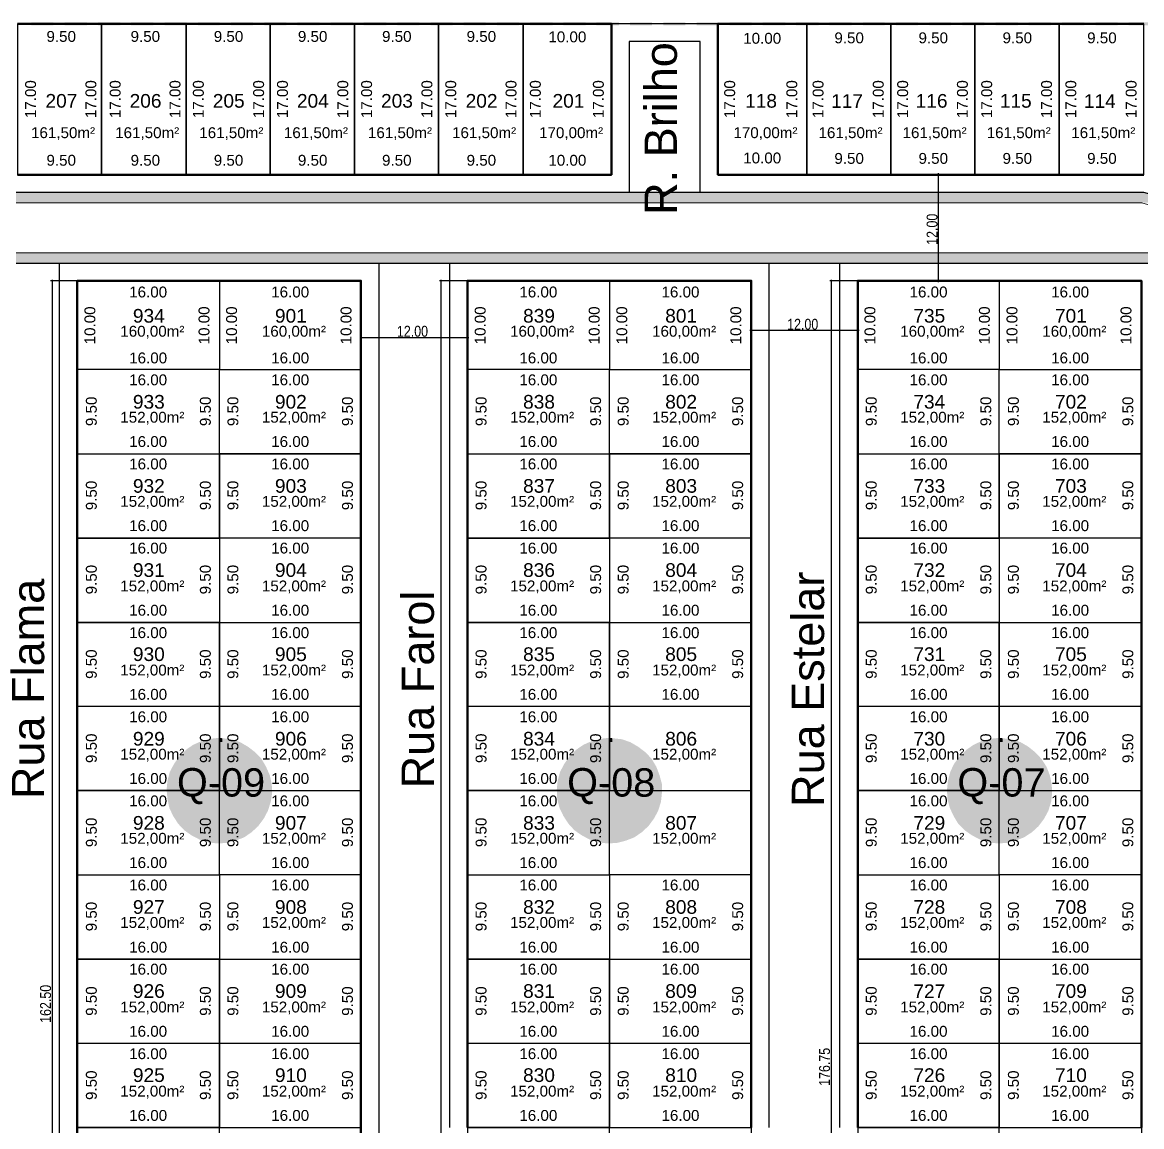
# Model space of a CAD drawing. Extents: x 246293 to 246943, y 9361385 to 9361710.
# Drawn here: x 246656.8 to 246783, y 9361565.4 to 9361690 of the extents above; entities that cross this region are included whole.
import ezdxf
from ezdxf.xclip import XClip

# ---------------------------------------------------------------- set-up
doc = ezdxf.new("R2010")
doc.units = 0
doc.header["$XCLIPFRAME"] = 0
doc.styles.add('style0', font='', dxfattribs={"height": 4.19039})
doc.styles.add('style1', font='', dxfattribs={"height": 39.531983})
doc.styles.add('style2', font='', dxfattribs={"height": 39.531983})
doc.styles.get('style0').set_extended_font_data('Arial')
doc.styles.get('style1').set_extended_font_data('Arial')
doc.styles.get('style2').set_extended_font_data('TechnicLite0000')

# ---------------------------------------------------------------- blocks, each defined once
blk = doc.blocks.new('Viewport1')
at = {"linetype": 'Continuous', "lineweight": 0, "true_color": 0x93278f}
for points in [[(246657.81, 9361689.96), (246660.29, 9361689.96), (246660.29, 9361689.65), (246657.81, 9361689.65)], [(246661.56, 9361689.96), (246664.09, 9361689.96), (246664.09, 9361689.65), (246661.56, 9361689.65)], [(246665.3, 9361689.96), (246667.83, 9361689.96), (246667.83, 9361689.65), (246665.3, 9361689.65)], [(246669.04, 9361689.96), (246671.57, 9361689.96), (246671.57, 9361689.65), (246669.04, 9361689.65)], [(246672.84, 9361689.96), (246675.31, 9361689.96), (246675.31, 9361689.65), (246672.84, 9361689.65)], [(246676.58, 9361689.96), (246679.05, 9361689.96), (246679.05, 9361689.65), (246676.58, 9361689.65)], [(246680.32, 9361689.96), (246682.8, 9361689.96), (246682.8, 9361689.65), (246680.32, 9361689.65)], [(246684.06, 9361689.96), (246686.54, 9361689.96), (246686.54, 9361689.65), (246684.06, 9361689.65)], [(246687.8, 9361689.96), (246690.33, 9361689.96), (246690.33, 9361689.65), (246687.8, 9361689.65)], [(246691.55, 9361689.96), (246694.08, 9361689.96), (246694.08, 9361689.65), (246691.55, 9361689.65)], [(246695.29, 9361689.96), (246697.82, 9361689.96), (246697.82, 9361689.65), (246695.29, 9361689.65)], [(246699.08, 9361689.96), (246701.56, 9361689.96), (246701.56, 9361689.65), (246699.08, 9361689.65)], [(246702.83, 9361689.96), (246705.3, 9361689.96), (246705.3, 9361689.65), (246702.83, 9361689.65)], [(246706.57, 9361689.96), (246709.05, 9361689.96), (246709.05, 9361689.65), (246706.57, 9361689.65)], [(246710.31, 9361689.96), (246712.79, 9361689.96), (246712.79, 9361689.65), (246710.31, 9361689.65)], [(246714.05, 9361689.96), (246716.58, 9361689.96), (246716.58, 9361689.65), (246714.05, 9361689.65)], [(246717.8, 9361689.96), (246720.33, 9361689.96), (246720.33, 9361689.65), (246717.8, 9361689.65)], [(246721.54, 9361689.96), (246724.07, 9361689.96), (246724.07, 9361689.65), (246721.54, 9361689.65)], [(246725.33, 9361689.96), (246727.81, 9361689.96), (246727.81, 9361689.65), (246725.33, 9361689.65)], [(246729.08, 9361689.96), (246731.55, 9361689.96), (246731.55, 9361689.65), (246729.08, 9361689.65)], [(246732.82, 9361689.96), (246735.3, 9361689.96), (246735.3, 9361689.65), (246732.82, 9361689.65)], [(246736.56, 9361689.96), (246739.04, 9361689.96), (246739.04, 9361689.65), (246736.56, 9361689.65)], [(246740.3, 9361689.96), (246742.83, 9361689.96), (246742.83, 9361689.65), (246740.3, 9361689.65)], [(246744.05, 9361689.96), (246746.58, 9361689.96), (246746.58, 9361689.65), (246744.05, 9361689.65)], [(246747.79, 9361689.96), (246750.32, 9361689.96), (246750.32, 9361689.65), (246747.79, 9361689.65)], [(246751.58, 9361689.96), (246754.06, 9361689.96), (246754.06, 9361689.65), (246751.58, 9361689.65)], [(246755.33, 9361689.96), (246757.8, 9361689.96), (246757.8, 9361689.65), (246755.33, 9361689.65)], [(246759.07, 9361689.96), (246761.54, 9361689.96), (246761.54, 9361689.65), (246759.07, 9361689.65)], [(246762.81, 9361689.96), (246765.29, 9361689.96), (246765.29, 9361689.65), (246762.81, 9361689.65)], [(246766.55, 9361689.96), (246769.08, 9361689.96), (246769.08, 9361689.65), (246766.55, 9361689.65)], [(246770.29, 9361689.96), (246772.82, 9361689.96), (246772.82, 9361689.65), (246770.29, 9361689.65)], [(246774.04, 9361689.96), (246776.57, 9361689.96), (246776.57, 9361689.65), (246774.04, 9361689.65)], [(246777.83, 9361689.96), (246780.31, 9361689.96), (246780.31, 9361689.65), (246777.83, 9361689.65)], [(246781.57, 9361689.96), (246784.05, 9361689.96), (246784.05, 9361689.65), (246781.57, 9361689.65)]]:
    blk.add_hatch(color=217, dxfattribs=at).paths.add_polyline_path(points)
at = {"linetype": 'Continuous', "lineweight": 0, "true_color": 0xed1f24}
for points in [[(246783.26, 9361670.78), (246785, 9361670.3), (246477.02, 9361670.3), (246477.02, 9361670.78)], [(246912.66, 9361670.3), (246914.09, 9361669.77), (246477.02, 9361669.77), (246477.02, 9361670.3)], [(246914.09, 9361669.77), (246914.45, 9361669.62), (246477.02, 9361669.62), (246477.02, 9361669.77)], [(246786.21, 9361663.98), (246786.21, 9361662.82), (246483.82, 9361662.82), (246483.82, 9361663.98)]]:
    blk.add_hatch(color=240, dxfattribs=at).paths.add_polyline_path(points)
at = {"linetype": 'Continuous', "lineweight": 25, "true_color": 0x0037dd}
for points in [[(246679, 9361609.26), (246678, 9361609.15), (246677, 9361608.89), (246676.05, 9361608.47), (246675.21, 9361607.89), (246674.47, 9361607.15), (246673.89, 9361606.31), (246673.41, 9361605.41), (246673.15, 9361604.41), (246673.05, 9361603.41), (246673.15, 9361602.35), (246673.36, 9361601.35), (246673.78, 9361600.45), (246674.36, 9361599.56), (246675.05, 9361598.82), (246675.89, 9361598.24), (246676.79, 9361597.77), (246677.79, 9361597.45), (246678.79, 9361597.34), (246679.85, 9361597.4), (246680.85, 9361597.66), (246681.8, 9361598.03), (246682.64, 9361598.61), (246683.38, 9361599.29), (246684.01, 9361600.14), (246684.48, 9361601.03), (246684.8, 9361602.04), (246684.96, 9361603.04), (246684.91, 9361604.04), (246684.69, 9361605.04), (246684.27, 9361605.99), (246683.75, 9361606.89), (246683.06, 9361607.62), (246682.22, 9361608.26), (246681.32, 9361608.78), (246680.37, 9361609.1), (246679.32, 9361609.21), (246679.32, 9361608.78), (246680.27, 9361608.63), (246681.16, 9361608.36), (246682.01, 9361607.89), (246682.74, 9361607.31), (246683.38, 9361606.62), (246683.9, 9361605.83), (246684.27, 9361604.94), (246684.48, 9361603.99), (246684.48, 9361603.04), (246684.38, 9361602.09), (246684.11, 9361601.19), (246683.64, 9361600.35), (246683.06, 9361599.61), (246682.38, 9361598.93), (246681.58, 9361598.45), (246680.69, 9361598.08), (246679.79, 9361597.82), (246678.84, 9361597.77), (246677.9, 9361597.92), (246677, 9361598.19), (246676.1, 9361598.61), (246675.37, 9361599.14), (246674.68, 9361599.87), (246674.15, 9361600.67), (246673.78, 9361601.51), (246673.57, 9361602.46), (246673.47, 9361603.41), (246673.57, 9361604.36), (246673.84, 9361605.25), (246674.26, 9361606.1), (246674.84, 9361606.89), (246675.47, 9361607.52), (246676.26, 9361608.1), (246677.16, 9361608.47), (246678.05, 9361608.73), (246679, 9361608.78)], [(246679.32, 9361608.78), (246679, 9361608.78), (246679, 9361609.26), (246679.32, 9361609.21)], [(246723.01, 9361609.26), (246722.01, 9361609.15), (246721.01, 9361608.89), (246720.06, 9361608.47), (246719.22, 9361607.89), (246718.48, 9361607.15), (246717.9, 9361606.31), (246717.43, 9361605.41), (246717.16, 9361604.41), (246717.06, 9361603.41), (246717.11, 9361602.35), (246717.37, 9361601.35), (246717.8, 9361600.45), (246718.38, 9361599.56), (246719.06, 9361598.82), (246719.9, 9361598.24), (246720.8, 9361597.77), (246721.8, 9361597.45), (246722.8, 9361597.34), (246723.86, 9361597.4), (246724.86, 9361597.66), (246725.81, 9361598.03), (246726.65, 9361598.61), (246727.39, 9361599.29), (246728.02, 9361600.14), (246728.5, 9361601.03), (246728.81, 9361602.04), (246728.92, 9361603.04), (246728.92, 9361604.04), (246728.65, 9361605.04), (246728.29, 9361605.99), (246727.76, 9361606.89), (246727.07, 9361607.62), (246726.23, 9361608.26), (246725.33, 9361608.78), (246724.38, 9361609.1), (246723.33, 9361609.21), (246723.33, 9361608.78), (246724.28, 9361608.63), (246725.18, 9361608.36), (246726.02, 9361607.89), (246726.76, 9361607.31), (246727.39, 9361606.62), (246727.92, 9361605.83), (246728.23, 9361604.94), (246728.44, 9361603.99), (246728.5, 9361603.04), (246728.39, 9361602.09), (246728.07, 9361601.19), (246727.65, 9361600.35), (246727.07, 9361599.61), (246726.39, 9361598.93), (246725.6, 9361598.45), (246724.7, 9361598.08), (246723.81, 9361597.82), (246722.86, 9361597.77), (246721.91, 9361597.92), (246720.96, 9361598.19), (246720.12, 9361598.61), (246719.38, 9361599.14), (246718.69, 9361599.87), (246718.17, 9361600.67), (246717.8, 9361601.51), (246717.59, 9361602.46), (246717.48, 9361603.41), (246717.59, 9361604.36), (246717.85, 9361605.25), (246718.27, 9361606.1), (246718.8, 9361606.89), (246719.48, 9361607.52), (246720.27, 9361608.1), (246721.17, 9361608.47), (246722.07, 9361608.73), (246723.01, 9361608.78)], [(246723.33, 9361608.78), (246723.01, 9361608.78), (246723.01, 9361609.26), (246723.33, 9361609.21)], [(246767.03, 9361609.26), (246765.97, 9361609.15), (246764.97, 9361608.89), (246764.08, 9361608.47), (246763.23, 9361607.89), (246762.49, 9361607.15), (246761.86, 9361606.31), (246761.44, 9361605.41), (246761.18, 9361604.41), (246761.07, 9361603.41), (246761.12, 9361602.35), (246761.39, 9361601.35), (246761.81, 9361600.45), (246762.34, 9361599.56), (246763.07, 9361598.82), (246763.92, 9361598.24), (246764.81, 9361597.77), (246765.81, 9361597.45), (246766.82, 9361597.34), (246767.82, 9361597.4), (246768.82, 9361597.66), (246769.77, 9361598.03), (246770.66, 9361598.61), (246771.4, 9361599.29), (246772.03, 9361600.14), (246772.51, 9361601.03), (246772.82, 9361602.04), (246772.93, 9361603.04), (246772.88, 9361604.04), (246772.67, 9361605.04), (246772.3, 9361605.99), (246771.72, 9361606.89), (246771.03, 9361607.62), (246770.24, 9361608.26), (246769.35, 9361608.78), (246768.34, 9361609.1), (246767.34, 9361609.21), (246767.34, 9361608.78), (246768.24, 9361608.63), (246769.19, 9361608.36), (246769.98, 9361607.89), (246770.77, 9361607.31), (246771.4, 9361606.62), (246771.88, 9361605.83), (246772.24, 9361604.94), (246772.46, 9361603.99), (246772.51, 9361603.04), (246772.35, 9361602.09), (246772.09, 9361601.19), (246771.67, 9361600.35), (246771.09, 9361599.61), (246770.4, 9361598.93), (246769.56, 9361598.45), (246768.71, 9361598.08), (246767.76, 9361597.82), (246766.82, 9361597.77), (246765.87, 9361597.92), (246764.97, 9361598.19), (246764.13, 9361598.61), (246763.34, 9361599.14), (246762.7, 9361599.87), (246762.18, 9361600.67), (246761.81, 9361601.51), (246761.54, 9361602.46), (246761.49, 9361603.41), (246761.6, 9361604.36), (246761.86, 9361605.25), (246762.28, 9361606.1), (246762.81, 9361606.89), (246763.5, 9361607.52), (246764.29, 9361608.1), (246765.13, 9361608.47), (246766.08, 9361608.73), (246767.03, 9361608.78)], [(246767.34, 9361608.78), (246767.03, 9361608.78), (246767.03, 9361609.26), (246767.34, 9361609.21)]]:
    blk.add_hatch(color=162, dxfattribs=at).paths.add_polyline_path(points)
at = {"linetype": 'Continuous', "lineweight": 25, "true_color": 0xfafafa}
for points in [[(246681.16, 9361608.63), (246682.06, 9361608.1), (246675.95, 9361608.1), (246676.84, 9361608.63)], [(246681.11, 9361608.63), (246681.16, 9361608.63), (246676.84, 9361608.63), (246676.89, 9361608.63)], [(246680.11, 9361608.89), (246681.11, 9361608.63), (246676.89, 9361608.63), (246677.9, 9361608.89)], [(246680, 9361608.94), (246680.11, 9361608.89), (246677.9, 9361608.89), (246677.95, 9361608.94)], [(246679, 9361608.99), (246677.95, 9361608.94), (246680, 9361608.94)], [(246725.12, 9361608.63), (246726.07, 9361608.1), (246719.9, 9361608.1), (246720.85, 9361608.63)], [(246725.07, 9361608.63), (246725.12, 9361608.63), (246720.85, 9361608.63), (246720.91, 9361608.63)], [(246724.12, 9361608.89), (246725.07, 9361608.63), (246720.91, 9361608.63), (246721.91, 9361608.89)], [(246723.01, 9361608.99), (246721.91, 9361608.94), (246724.02, 9361608.94)], [(246724.02, 9361608.94), (246724.12, 9361608.89), (246721.91, 9361608.89), (246721.91, 9361608.94)], [(246769.14, 9361608.63), (246770.08, 9361608.1), (246763.92, 9361608.1), (246764.87, 9361608.63)], [(246768.08, 9361608.89), (246769.08, 9361608.63), (246764.87, 9361608.63), (246765.92, 9361608.89)], [(246769.14, 9361608.63), (246764.87, 9361608.63), (246769.08, 9361608.63)], [(246767.03, 9361608.99), (246765.92, 9361608.94), (246768.03, 9361608.94)], [(246768.03, 9361608.94), (246768.08, 9361608.89), (246765.92, 9361608.89), (246765.92, 9361608.94)], [(246682.96, 9361607.41), (246683.64, 9361606.62), (246674.36, 9361606.62), (246675.05, 9361607.41)], [(246682.11, 9361608.1), (246682.9, 9361607.47), (246675.05, 9361607.47), (246675.89, 9361608.1)], [(246682.9, 9361607.47), (246682.96, 9361607.41), (246675.05, 9361607.41), (246675.05, 9361607.47)], [(246682.06, 9361608.1), (246682.11, 9361608.1), (246675.89, 9361608.1), (246675.95, 9361608.1)], [(246726.97, 9361607.41), (246727.65, 9361606.62), (246718.32, 9361606.62), (246719.06, 9361607.41)], [(246726.12, 9361608.1), (246726.91, 9361607.47), (246719.06, 9361607.47), (246719.9, 9361608.1)], [(246726.91, 9361607.47), (246726.97, 9361607.41), (246719.06, 9361607.41), (246719.06, 9361607.47)], [(246726.12, 9361608.1), (246719.9, 9361608.1), (246726.07, 9361608.1)], [(246770.98, 9361607.41), (246771.67, 9361606.62), (246762.34, 9361606.62), (246763.02, 9361607.41)], [(246770.93, 9361607.47), (246770.98, 9361607.41), (246763.02, 9361607.41), (246763.07, 9361607.47)], [(246770.08, 9361608.1), (246770.93, 9361607.47), (246763.07, 9361607.47), (246763.92, 9361608.1)], [(246683.69, 9361606.62), (246684.17, 9361605.67), (246673.78, 9361605.67), (246674.31, 9361606.62)], [(246683.64, 9361606.62), (246683.69, 9361606.62), (246674.31, 9361606.62), (246674.36, 9361606.62)], [(246727.65, 9361606.62), (246728.18, 9361605.67), (246717.8, 9361605.67), (246718.32, 9361606.62)], [(246771.67, 9361606.62), (246772.19, 9361605.67), (246761.81, 9361605.67), (246762.34, 9361606.62)], [(246684.22, 9361605.67), (246684.54, 9361604.67), (246673.41, 9361604.67), (246673.78, 9361605.67)], [(246684.22, 9361605.67), (246673.78, 9361605.67), (246684.17, 9361605.67)], [(246728.23, 9361605.67), (246728.55, 9361604.67), (246717.43, 9361604.67), (246717.8, 9361605.67)], [(246728.23, 9361605.67), (246717.8, 9361605.67), (246728.18, 9361605.67)], [(246772.19, 9361605.67), (246772.56, 9361604.67), (246761.44, 9361604.67), (246761.81, 9361605.67)], [(246684.59, 9361604.62), (246684.69, 9361603.56), (246673.26, 9361603.56), (246673.41, 9361604.62)], [(246684.69, 9361603.56), (246684.64, 9361602.51), (246673.31, 9361602.51), (246673.26, 9361603.56)], [(246684.54, 9361604.67), (246684.59, 9361604.62), (246673.41, 9361604.62), (246673.41, 9361604.67)], [(246728.55, 9361604.62), (246728.71, 9361603.56), (246717.27, 9361603.56), (246717.43, 9361604.62)], [(246728.71, 9361603.56), (246728.65, 9361602.51), (246717.32, 9361602.51), (246717.27, 9361603.56)], [(246728.55, 9361604.67), (246728.55, 9361604.62), (246717.43, 9361604.62), (246717.43, 9361604.67)], [(246772.56, 9361604.62), (246772.72, 9361603.56), (246761.28, 9361603.56), (246761.44, 9361604.62)], [(246772.72, 9361603.56), (246772.67, 9361602.51), (246761.33, 9361602.51), (246761.28, 9361603.56)], [(246772.56, 9361604.67), (246772.56, 9361604.62), (246761.44, 9361604.62), (246761.44, 9361604.67)], [(246684.64, 9361602.51), (246684.64, 9361602.46), (246673.36, 9361602.46), (246673.31, 9361602.51)], [(246684.64, 9361602.46), (246684.43, 9361601.46), (246673.57, 9361601.46), (246673.36, 9361602.46)], [(246728.65, 9361602.51), (246728.65, 9361602.46), (246717.32, 9361602.46), (246717.32, 9361602.51)], [(246728.65, 9361602.46), (246728.39, 9361601.46), (246717.59, 9361601.46), (246717.32, 9361602.46)], [(246772.67, 9361602.51), (246772.67, 9361602.46), (246761.33, 9361602.46), (246761.33, 9361602.51)], [(246772.67, 9361602.46), (246772.4, 9361601.46), (246761.6, 9361601.46), (246761.33, 9361602.46)], [(246684.43, 9361601.46), (246684.38, 9361601.4), (246673.57, 9361601.4), (246673.57, 9361601.46)], [(246684.38, 9361601.4), (246683.96, 9361600.45), (246674.05, 9361600.45), (246673.57, 9361601.4)], [(246728.39, 9361601.46), (246728.39, 9361601.4), (246717.59, 9361601.4), (246717.59, 9361601.46)], [(246728.39, 9361601.4), (246727.97, 9361600.45), (246718.01, 9361600.45), (246717.59, 9361601.4)], [(246772.4, 9361601.46), (246772.4, 9361601.4), (246761.6, 9361601.4), (246761.6, 9361601.46)], [(246772.4, 9361601.4), (246771.98, 9361600.45), (246762.02, 9361600.45), (246761.6, 9361601.4)], [(246683.96, 9361600.45), (246683.96, 9361600.4), (246674.05, 9361600.4), (246674.05, 9361600.45)], [(246683.96, 9361600.4), (246683.32, 9361599.56), (246674.68, 9361599.56), (246674.05, 9361600.4)], [(246727.97, 9361600.45), (246727.97, 9361600.4), (246718.06, 9361600.4), (246718.01, 9361600.45)], [(246727.97, 9361600.4), (246727.34, 9361599.56), (246718.64, 9361599.56), (246718.06, 9361600.4)], [(246771.98, 9361600.45), (246771.93, 9361600.4), (246762.07, 9361600.4), (246762.02, 9361600.45)], [(246771.93, 9361600.4), (246771.35, 9361599.56), (246762.65, 9361599.56), (246762.07, 9361600.4)], [(246683.32, 9361599.56), (246683.32, 9361599.51), (246674.68, 9361599.51), (246674.68, 9361599.56)], [(246683.32, 9361599.51), (246682.53, 9361598.82), (246675.42, 9361598.82), (246674.68, 9361599.51)], [(246682.53, 9361598.82), (246682.53, 9361598.77), (246675.47, 9361598.77), (246675.42, 9361598.82)], [(246682.53, 9361598.77), (246681.64, 9361598.19), (246676.37, 9361598.19), (246675.47, 9361598.77)], [(246727.34, 9361599.56), (246727.34, 9361599.51), (246718.69, 9361599.51), (246718.64, 9361599.56)], [(246727.34, 9361599.51), (246726.55, 9361598.82), (246719.43, 9361598.82), (246718.69, 9361599.51)], [(246726.55, 9361598.82), (246726.55, 9361598.77), (246719.48, 9361598.77), (246719.43, 9361598.82)], [(246726.55, 9361598.77), (246725.65, 9361598.19), (246720.38, 9361598.19), (246719.48, 9361598.77)], [(246771.35, 9361599.56), (246771.3, 9361599.51), (246762.7, 9361599.51), (246762.65, 9361599.56)], [(246771.3, 9361599.51), (246770.56, 9361598.82), (246763.44, 9361598.82), (246762.7, 9361599.51)], [(246770.56, 9361598.82), (246770.51, 9361598.77), (246763.5, 9361598.77), (246763.44, 9361598.82)], [(246770.51, 9361598.77), (246769.61, 9361598.19), (246764.39, 9361598.19), (246764.34, 9361598.19), (246763.5, 9361598.77)], [(246681.64, 9361598.19), (246681.58, 9361598.19), (246676.42, 9361598.19), (246676.37, 9361598.19)], [(246681.58, 9361598.19), (246680.64, 9361597.82), (246677.37, 9361597.82), (246676.42, 9361598.19)], [(246680.64, 9361597.82), (246680.58, 9361597.82), (246677.42, 9361597.82), (246677.37, 9361597.82)], [(246679.53, 9361597.61), (246678.42, 9361597.61), (246677.42, 9361597.82)], [(246677.42, 9361597.82), (246679.53, 9361597.61), (246680.58, 9361597.82)], [(246725.6, 9361598.19), (246720.38, 9361598.19), (246725.65, 9361598.19)], [(246725.6, 9361598.19), (246724.6, 9361597.82), (246721.43, 9361597.82), (246721.38, 9361597.82), (246720.38, 9361598.19)], [(246723.54, 9361597.61), (246722.43, 9361597.61), (246721.43, 9361597.82)], [(246721.43, 9361597.82), (246723.54, 9361597.61), (246724.6, 9361597.82)], [(246769.61, 9361598.19), (246768.61, 9361597.82), (246765.45, 9361597.82), (246765.34, 9361597.82), (246764.39, 9361598.19)], [(246765.45, 9361597.82), (246767.55, 9361597.61), (246767.5, 9361597.61), (246766.45, 9361597.61)], [(246765.45, 9361597.82), (246767.55, 9361597.61), (246768.61, 9361597.82)]]:
    blk.add_hatch(color=7, dxfattribs=at).paths.add_polyline_path(points)
at = {"color": 1, "linetype": 'Continuous', "lineweight": 25, "true_color": 0xff0000}
for p, q in [((246760.07, 9361672.94), (246760.07, 9361660.66)), ((246760.7, 9361672.78), (246759.91, 9361672.78)), ((246760.12, 9361672.78), (246760.02, 9361672.83)), ((246662.93, 9361660.81), (246659.97, 9361660.81)), ((246660.18, 9361660.76), (246660.08, 9361660.81)), ((246660.13, 9361660.92), (246660.13, 9361498.13)), ((246706.94, 9361660.81), (246703.83, 9361660.81)), ((246704.04, 9361660.76), (246703.93, 9361660.81)), ((246703.99, 9361660.92), (246703.99, 9361461.23)), ((246750.9, 9361660.81), (246747.84, 9361660.81)), ((246748.05, 9361660.76), (246747.95, 9361660.81)), ((246748, 9361660.92), (246748, 9361483.9)), ((246760.7, 9361660.81), (246759.91, 9361660.81)), ((246760.02, 9361660.81), (246760.12, 9361660.76)), ((246738.99, 9361655.07), (246738.99, 9361655.33)), ((246751, 9361655.07), (246751, 9361655.33)), ((246694.87, 9361654.43), (246707.15, 9361654.43)), ((246694.97, 9361655.12), (246694.97, 9361654.28)), ((246695.03, 9361654.49), (246694.97, 9361654.38)), ((246706.94, 9361654.38), (246707.04, 9361654.49)), ((246706.99, 9361655.12), (246706.99, 9361654.28)), ((246738.83, 9361655.23), (246751.16, 9361655.23)), ((246739.04, 9361655.23), (246738.99, 9361655.17)), ((246750.95, 9361655.17), (246751.06, 9361655.23))]:
    blk.add_line(p, q, dxfattribs=at)
for points in [[(246706.99, 9361565.29), (246706.99, 9361574.78), (246706.99, 9361584.27), (246706.99, 9361593.81), (246706.99, 9361603.3), (246706.99, 9361612.79), (246706.99, 9361622.28), (246706.99, 9361631.77), (246706.99, 9361641.31), (246706.99, 9361650.8), (246706.99, 9361660.81), (246723.01, 9361660.81), (246738.99, 9361660.81), (246738.99, 9361650.8), (246738.99, 9361641.31), (246738.99, 9361631.77), (246738.99, 9361622.28), (246738.99, 9361612.79), (246738.99, 9361603.3), (246738.99, 9361593.81), (246738.99, 9361584.27), (246738.99, 9361574.78), (246738.99, 9361565.29)], [(246751, 9361565.29), (246751, 9361574.78), (246751, 9361584.27), (246751, 9361593.81), (246751, 9361603.3), (246751, 9361612.79), (246751, 9361622.28), (246751, 9361631.77), (246751, 9361641.31), (246751, 9361650.8), (246751, 9361660.81), (246766.97, 9361660.81), (246783, 9361660.81), (246783, 9361650.8), (246783, 9361641.31), (246783, 9361631.77), (246783, 9361622.28), (246783, 9361612.79), (246783, 9361603.3), (246783, 9361593.81), (246783, 9361584.27), (246783, 9361574.78), (246783, 9361565.29)], [(246783.26, 9361672.78), (246773.72, 9361672.78), (246764.23, 9361672.78), (246754.75, 9361672.78), (246745.26, 9361672.78), (246735.24, 9361672.78), (246735.24, 9361689.81), (246723.23, 9361689.81), (246723.23, 9361672.78), (246713.26, 9361672.78), (246703.72, 9361672.78), (246694.24, 9361672.78), (246684.75, 9361672.78), (246675.26, 9361672.78), (246665.72, 9361672.78), (246656.23, 9361672.78)], [(246704.99, 9361565.29), (246704.99, 9361574.78), (246704.99, 9361584.27), (246704.99, 9361593.81), (246704.99, 9361603.3), (246704.99, 9361612.79), (246704.99, 9361622.28), (246704.99, 9361631.77), (246704.99, 9361641.31), (246704.99, 9361650.8), (246704.99, 9361662.82), (246723.01, 9361662.82), (246740.99, 9361662.82), (246740.99, 9361650.8), (246740.99, 9361641.31), (246740.99, 9361631.77), (246740.99, 9361622.28), (246740.99, 9361612.79), (246740.99, 9361603.3), (246740.99, 9361593.81), (246740.99, 9361584.27), (246740.99, 9361574.78), (246740.99, 9361565.29)], [(246749, 9361565.29), (246749, 9361574.78), (246749, 9361584.27), (246749, 9361593.81), (246749, 9361603.3), (246749, 9361612.79), (246749, 9361622.28), (246749, 9361631.77), (246749, 9361641.31), (246749, 9361650.8), (246749, 9361662.82), (246766.97, 9361662.82), (246785, 9361662.82)], [(246783.26, 9361670.78), (246773.72, 9361670.78), (246764.23, 9361670.78), (246754.75, 9361670.78), (246745.26, 9361670.78), (246733.24, 9361670.78), (246733.24, 9361687.8), (246725.23, 9361687.8), (246725.23, 9361670.78), (246713.26, 9361670.78), (246703.72, 9361670.78), (246694.24, 9361670.78), (246684.75, 9361670.78), (246675.26, 9361670.78), (246665.72, 9361670.78), (246656.23, 9361670.78)], [(246912.66, 9361670.3), (246785, 9361670.3), (246783.26, 9361670.78), (246477.02, 9361670.78), (246477.02, 9361662.71), (246477.02, 9361453.8), (246484.98, 9361452.8), (246484.98, 9361662.82), (246785, 9361662.82), (246785, 9361650.27), (246916.83, 9361650.27)], [(246660.98, 9361662.82), (246696.98, 9361662.82), (246696.98, 9361496.29), (246660.98, 9361496.29), (246660.98, 9361662.82)], [(246662.98, 9361660.81), (246694.97, 9361660.81), (246694.97, 9361498.29), (246662.98, 9361498.29), (246662.98, 9361660.81)]]:
    blk.add_lwpolyline(points, dxfattribs=at)
at = {"color": 5, "linetype": 'Continuous', "lineweight": 50, "true_color": 0x0000ff}
for points in [[(246723.23, 9361689.81), (246713.26, 9361689.81), (246703.72, 9361689.81), (246694.24, 9361689.81), (246684.75, 9361689.81), (246675.26, 9361689.81), (246665.72, 9361689.81), (246656.23, 9361689.81)], [(246656.23, 9361672.78), (246665.72, 9361672.78), (246675.26, 9361672.78), (246684.75, 9361672.78), (246694.24, 9361672.78), (246703.72, 9361672.78), (246713.26, 9361672.78), (246723.23, 9361672.78), (246723.23, 9361689.81)], [(246783.26, 9361689.81), (246773.72, 9361689.81), (246764.23, 9361689.81), (246754.75, 9361689.81), (246745.26, 9361689.81), (246735.24, 9361689.81), (246735.24, 9361672.78), (246745.26, 9361672.78), (246754.75, 9361672.78), (246764.23, 9361672.78), (246773.72, 9361672.78), (246783.26, 9361672.78)], [(246662.98, 9361498.29), (246694.97, 9361498.29), (246694.97, 9361660.81), (246662.98, 9361660.81), (246662.98, 9361498.29)], [(246738.99, 9361574.78), (246738.99, 9361584.27), (246738.99, 9361593.81), (246738.99, 9361603.3), (246738.99, 9361612.79), (246738.99, 9361622.28), (246738.99, 9361631.77), (246738.99, 9361641.31), (246738.99, 9361650.8), (246738.99, 9361660.81), (246723.01, 9361660.81), (246706.99, 9361660.81), (246706.99, 9361650.8), (246706.99, 9361641.31), (246706.99, 9361631.77), (246706.99, 9361622.28), (246706.99, 9361612.79), (246706.99, 9361603.3), (246706.99, 9361593.81), (246706.99, 9361584.27), (246706.99, 9361574.78), (246706.99, 9361565.29)], [(246738.99, 9361565.29), (246738.99, 9361574.78)], [(246783, 9361565.29), (246783, 9361574.78), (246783, 9361584.27), (246783, 9361593.81), (246783, 9361603.3), (246783, 9361612.79), (246783, 9361622.28), (246783, 9361631.77), (246783, 9361641.31), (246783, 9361650.8), (246783, 9361660.81), (246766.97, 9361660.81), (246751, 9361660.81), (246751, 9361650.8), (246751, 9361641.31), (246751, 9361631.77), (246751, 9361622.28), (246751, 9361612.79), (246751, 9361603.3), (246751, 9361593.81), (246751, 9361584.27), (246751, 9361574.78), (246751, 9361565.29)]]:
    blk.add_lwpolyline(points, dxfattribs=at)
at = {"color": 3, "linetype": 'Continuous', "lineweight": 25, "true_color": 0x00ff00}
for points in [[(246665.72, 9361689.81), (246656.23, 9361689.81), (246656.23, 9361672.78), (246665.72, 9361672.78), (246665.72, 9361689.81)], [(246675.26, 9361689.81), (246665.72, 9361689.81), (246665.72, 9361672.78), (246675.26, 9361672.78), (246675.26, 9361689.81)], [(246684.75, 9361689.81), (246675.26, 9361689.81), (246675.26, 9361672.78), (246684.75, 9361672.78), (246684.75, 9361689.81)], [(246694.24, 9361689.81), (246684.75, 9361689.81), (246684.75, 9361672.78), (246694.24, 9361672.78), (246694.24, 9361689.81)], [(246703.72, 9361689.81), (246694.24, 9361689.81), (246694.24, 9361672.78), (246703.72, 9361672.78), (246703.72, 9361689.81)], [(246713.26, 9361689.81), (246703.72, 9361689.81), (246703.72, 9361672.78), (246713.26, 9361672.78), (246713.26, 9361689.81)], [(246723.23, 9361689.81), (246713.26, 9361689.81), (246713.26, 9361672.78), (246723.23, 9361672.78), (246723.23, 9361689.81)], [(246745.26, 9361689.81), (246735.24, 9361689.81), (246735.24, 9361672.78), (246745.26, 9361672.78), (246745.26, 9361689.81)], [(246754.75, 9361689.81), (246745.26, 9361689.81), (246745.26, 9361672.78), (246754.75, 9361672.78), (246754.75, 9361689.81)], [(246764.23, 9361689.81), (246754.75, 9361689.81), (246754.75, 9361672.78), (246764.23, 9361672.78), (246764.23, 9361689.81)], [(246773.72, 9361689.81), (246764.23, 9361689.81), (246764.23, 9361672.78), (246773.72, 9361672.78), (246773.72, 9361689.81)], [(246783.26, 9361689.81), (246773.72, 9361689.81), (246773.72, 9361672.78), (246783.26, 9361672.78), (246783.26, 9361689.81)], [(246679, 9361660.81), (246679, 9361650.8), (246662.98, 9361650.8), (246662.98, 9361660.81), (246679, 9361660.81)], [(246679, 9361660.81), (246679, 9361650.8), (246694.97, 9361650.8), (246694.97, 9361660.81), (246679, 9361660.81)], [(246723.01, 9361660.81), (246723.01, 9361650.8), (246706.99, 9361650.8), (246706.99, 9361660.81), (246723.01, 9361660.81)], [(246723.01, 9361660.81), (246723.01, 9361650.8), (246738.99, 9361650.8), (246738.99, 9361660.81), (246723.01, 9361660.81)], [(246766.97, 9361660.81), (246766.97, 9361650.8), (246751, 9361650.8), (246751, 9361660.81), (246766.97, 9361660.81)], [(246766.97, 9361660.81), (246766.97, 9361650.8), (246783, 9361650.8), (246783, 9361660.81), (246766.97, 9361660.81)], [(246679, 9361641.31), (246679, 9361650.8), (246662.98, 9361650.8), (246662.98, 9361641.31), (246679, 9361641.31)], [(246679, 9361641.31), (246679, 9361650.8), (246694.97, 9361650.8), (246694.97, 9361641.31), (246679, 9361641.31)], [(246723.01, 9361641.31), (246723.01, 9361650.8), (246706.99, 9361650.8), (246706.99, 9361641.31), (246723.01, 9361641.31)], [(246723.01, 9361641.31), (246723.01, 9361650.8), (246738.99, 9361650.8), (246738.99, 9361641.31), (246723.01, 9361641.31)], [(246766.97, 9361641.31), (246766.97, 9361650.8), (246751, 9361650.8), (246751, 9361641.31), (246766.97, 9361641.31)], [(246766.97, 9361641.31), (246766.97, 9361650.8), (246783, 9361650.8), (246783, 9361641.31), (246766.97, 9361641.31)], [(246679, 9361641.31), (246694.97, 9361641.31), (246694.97, 9361631.77), (246679, 9361631.77), (246679, 9361641.31), (246679, 9361631.77), (246662.98, 9361631.77), (246662.98, 9361641.31), (246679, 9361641.31)], [(246723.01, 9361641.31), (246738.99, 9361641.31), (246738.99, 9361631.77), (246723.01, 9361631.77), (246723.01, 9361641.31), (246723.01, 9361631.77), (246706.99, 9361631.77), (246706.99, 9361641.31), (246723.01, 9361641.31)], [(246766.97, 9361641.31), (246783, 9361641.31), (246783, 9361631.77), (246766.97, 9361631.77), (246766.97, 9361641.31), (246766.97, 9361631.77), (246751, 9361631.77), (246751, 9361641.31), (246766.97, 9361641.31)], [(246679, 9361622.28), (246694.97, 9361622.28), (246694.97, 9361631.77), (246679, 9361631.77), (246679, 9361622.28), (246662.98, 9361622.28), (246662.98, 9361631.77), (246679, 9361631.77), (246679, 9361622.28), (246694.97, 9361622.28), (246694.97, 9361612.79), (246679, 9361612.79), (246679, 9361622.28), (246679, 9361612.79), (246662.98, 9361612.79), (246662.98, 9361622.28), (246679, 9361622.28)], [(246723.01, 9361622.28), (246738.99, 9361622.28), (246738.99, 9361631.77), (246723.01, 9361631.77), (246723.01, 9361622.28), (246706.99, 9361622.28), (246706.99, 9361631.77), (246723.01, 9361631.77), (246723.01, 9361622.28), (246738.99, 9361622.28), (246738.99, 9361612.79), (246723.01, 9361612.79), (246723.01, 9361622.28), (246723.01, 9361612.79), (246706.99, 9361612.79), (246706.99, 9361622.28), (246723.01, 9361622.28)], [(246766.97, 9361622.28), (246783, 9361622.28), (246783, 9361631.77), (246766.97, 9361631.77), (246766.97, 9361622.28), (246751, 9361622.28), (246751, 9361631.77), (246766.97, 9361631.77), (246766.97, 9361622.28), (246783, 9361622.28), (246783, 9361612.79), (246766.97, 9361612.79), (246766.97, 9361622.28), (246766.97, 9361612.79), (246751, 9361612.79), (246751, 9361622.28), (246766.97, 9361622.28)], [(246679, 9361603.3), (246694.97, 9361603.3), (246694.97, 9361593.81), (246679, 9361593.81), (246679, 9361603.3), (246662.98, 9361603.3), (246662.98, 9361593.81), (246679, 9361593.81), (246679, 9361603.3), (246694.97, 9361603.3), (246694.97, 9361612.79), (246679, 9361612.79), (246679, 9361603.3), (246679, 9361612.79), (246662.98, 9361612.79), (246662.98, 9361603.3), (246679, 9361603.3)], [(246723.01, 9361603.3), (246738.99, 9361603.3), (246738.99, 9361593.81), (246723.01, 9361593.81), (246723.01, 9361603.3), (246706.99, 9361603.3), (246706.99, 9361593.81), (246723.01, 9361593.81), (246723.01, 9361603.3), (246738.99, 9361603.3), (246738.99, 9361612.79), (246723.01, 9361612.79), (246723.01, 9361603.3), (246723.01, 9361612.79), (246706.99, 9361612.79), (246706.99, 9361603.3), (246723.01, 9361603.3)], [(246766.97, 9361603.3), (246783, 9361603.3), (246783, 9361593.81), (246766.97, 9361593.81), (246766.97, 9361603.3), (246751, 9361603.3), (246751, 9361593.81), (246766.97, 9361593.81), (246766.97, 9361603.3), (246783, 9361603.3), (246783, 9361612.79), (246766.97, 9361612.79), (246766.97, 9361603.3), (246766.97, 9361612.79), (246751, 9361612.79), (246751, 9361603.3), (246766.97, 9361603.3)], [(246679, 9361584.27), (246694.97, 9361584.27), (246694.97, 9361593.81), (246679, 9361593.81), (246679, 9361584.27), (246662.98, 9361584.27), (246662.98, 9361593.81), (246679, 9361593.81), (246679, 9361584.27), (246694.97, 9361584.27), (246694.97, 9361574.78), (246679, 9361574.78), (246679, 9361584.27), (246679, 9361574.78), (246662.98, 9361574.78), (246662.98, 9361584.27), (246679, 9361584.27)], [(246723.01, 9361584.27), (246738.99, 9361584.27), (246738.99, 9361593.81), (246723.01, 9361593.81), (246723.01, 9361584.27), (246706.99, 9361584.27), (246706.99, 9361593.81), (246723.01, 9361593.81), (246723.01, 9361584.27), (246738.99, 9361584.27), (246738.99, 9361574.78), (246723.01, 9361574.78), (246723.01, 9361584.27), (246723.01, 9361574.78), (246706.99, 9361574.78), (246706.99, 9361584.27), (246723.01, 9361584.27)], [(246766.97, 9361584.27), (246783, 9361584.27), (246783, 9361593.81), (246766.97, 9361593.81), (246766.97, 9361584.27), (246751, 9361584.27), (246751, 9361593.81), (246766.97, 9361593.81), (246766.97, 9361584.27), (246783, 9361584.27), (246783, 9361574.78), (246766.97, 9361574.78), (246766.97, 9361584.27), (246766.97, 9361574.78), (246751, 9361574.78), (246751, 9361584.27), (246766.97, 9361584.27)], [(246679, 9361565.29), (246694.97, 9361565.29), (246694.97, 9361555.8), (246679, 9361555.8), (246679, 9361565.29), (246662.98, 9361565.29), (246662.98, 9361555.8), (246679, 9361555.8), (246679, 9361565.29), (246694.97, 9361565.29), (246694.97, 9361574.78), (246679, 9361574.78), (246679, 9361565.29), (246679, 9361574.78), (246662.98, 9361574.78), (246662.98, 9361565.29), (246679, 9361565.29)], [(246723.01, 9361565.29), (246738.99, 9361565.29), (246738.99, 9361555.8), (246723.01, 9361555.8), (246723.01, 9361565.29), (246706.99, 9361565.29), (246706.99, 9361555.8), (246723.01, 9361555.8), (246723.01, 9361565.29), (246738.99, 9361565.29), (246738.99, 9361574.78), (246723.01, 9361574.78), (246723.01, 9361565.29), (246723.01, 9361574.78), (246706.99, 9361574.78), (246706.99, 9361565.29), (246723.01, 9361565.29)], [(246766.97, 9361565.29), (246783, 9361565.29), (246783, 9361555.8), (246766.97, 9361555.8), (246766.97, 9361565.29), (246751, 9361565.29), (246751, 9361555.8), (246766.97, 9361555.8), (246766.97, 9361565.29), (246783, 9361565.29), (246783, 9361574.78), (246766.97, 9361574.78), (246766.97, 9361565.29), (246766.97, 9361574.78), (246751, 9361574.78), (246751, 9361565.29), (246766.97, 9361565.29)]]:
    blk.add_lwpolyline(points, dxfattribs=at)
at = {"color": 240, "linetype": 'Continuous', "lineweight": 0, "true_color": 0xed1f24}
blk.add_lwpolyline([(246784.84, 9361669.09), (246783.05, 9361669.62), (246478.18, 9361669.62), (246478.18, 9361662.71), (246478.18, 9361454.86), (246483.82, 9361454.12), (246483.82, 9361663.98), (246786.21, 9361663.98), (246786.21, 9361651.48), (246916.4, 9361651.48)], dxfattribs=at)
at = {"color": 1, "linetype": 'Continuous', "lineweight": 25, "true_color": 0xff0000, "attachment_point": 7, "style": 'style0'}
for s, insert, char_height in [('9.50', (246659.5, 9361687.75), 1.225), ('9.50', (246668.99, 9361687.75), 1.225), ('9.50', (246678.37, 9361687.75), 1.225), ('9.50', (246687.86, 9361687.75), 1.225), ('9.50', (246697.35, 9361687.75), 1.225), ('9.50', (246706.89, 9361687.75), 1.225), ('10.00', (246716.11, 9361687.7), 1.225), ('10.00', (246738.09, 9361687.54), 1.225), ('9.50', (246748.37, 9361687.59), 1.225), ('9.50', (246757.86, 9361687.59), 1.225), ('9.50', (246767.34, 9361687.59), 1.225), ('9.50', (246776.88, 9361687.59), 1.225), ('207', (246659.39, 9361680.32), 1.542), ('206', (246668.88, 9361680.32), 1.542), ('205', (246678.26, 9361680.32), 1.542), ('204', (246687.75, 9361680.32), 1.542), ('203', (246697.24, 9361680.32), 1.542), ('202', (246706.78, 9361680.32), 1.542), ('201', (246716.58, 9361680.32), 1.542), ('118', (246738.3, 9361680.32), 1.542), ('117', (246748, 9361680.32), 1.542), ('116', (246757.54, 9361680.32), 1.542), ('115', (246767.03, 9361680.32), 1.542), ('114', (246776.51, 9361680.32), 1.542), ('161,50m²', (246657.76, 9361676.68), 1.225), ('161,50m²', (246667.25, 9361676.68), 1.225), ('161,50m²', (246676.74, 9361676.68), 1.225), ('161,50m²', (246686.28, 9361676.68), 1.225), ('161,50m²', (246695.76, 9361676.68), 1.225), ('161,50m²', (246705.25, 9361676.68), 1.225), ('170,00m²', (246715.06, 9361676.68), 1.225), ('170,00m²', (246736.98, 9361676.68), 1.225), ('161,50m²', (246746.58, 9361676.68), 1.225), ('161,50m²', (246756.06, 9361676.68), 1.225), ('161,50m²', (246765.55, 9361676.68), 1.225), ('161,50m²', (246775.09, 9361676.68), 1.225), ('9.50', (246659.5, 9361673.78), 1.225), ('9.50', (246668.99, 9361673.78), 1.225), ('9.50', (246678.37, 9361673.78), 1.225), ('9.50', (246687.86, 9361673.78), 1.225), ('9.50', (246697.35, 9361673.78), 1.225), ('9.50', (246706.89, 9361673.78), 1.225), ('10.00', (246716.11, 9361673.78), 1.225), ('10.00', (246738.09, 9361674.04), 1.225), ('9.50', (246748.37, 9361673.99), 1.225), ('9.50', (246757.86, 9361673.99), 1.225), ('9.50', (246767.34, 9361673.99), 1.225), ('9.50', (246776.88, 9361673.99), 1.225), ('16.00', (246668.83, 9361658.92), 1.225), ('16.00', (246684.85, 9361658.92), 1.225), ('16.00', (246712.84, 9361658.92), 1.225), ('16.00', (246728.87, 9361658.92), 1.225), ('16.00', (246756.85, 9361658.92), 1.225), ('16.00', (246772.82, 9361658.92), 1.225), ('934', (246669.25, 9361656.07), 1.542), ('901', (246685.27, 9361656.07), 1.542), ('839', (246713.26, 9361656.07), 1.542), ('801', (246729.29, 9361656.07), 1.542), ('735', (246757.28, 9361656.07), 1.542), ('701', (246773.25, 9361656.07), 1.542), ('160,00m²', (246667.83, 9361654.28), 1.225), ('160,00m²', (246683.8, 9361654.28), 1.225), ('160,00m²', (246711.79, 9361654.28), 1.225), ('160,00m²', (246727.81, 9361654.28), 1.225), ('160,00m²', (246755.8, 9361654.28), 1.225), ('160,00m²', (246771.82, 9361654.28), 1.225), ('16.00', (246668.83, 9361651.48), 1.225), ('16.00', (246684.85, 9361651.48), 1.225), ('16.00', (246712.84, 9361651.48), 1.225), ('16.00', (246728.87, 9361651.48), 1.225), ('16.00', (246756.85, 9361651.48), 1.225), ('16.00', (246772.82, 9361651.48), 1.225), ('16.00', (246668.83, 9361649.01), 1.225), ('16.00', (246684.85, 9361649.01), 1.225), ('16.00', (246712.84, 9361649.01), 1.225), ('16.00', (246728.87, 9361649.01), 1.225), ('16.00', (246756.85, 9361649.01), 1.225), ('16.00', (246772.82, 9361649.01), 1.225), ('933', (246669.25, 9361646.37), 1.542), ('902', (246685.27, 9361646.37), 1.542), ('838', (246713.26, 9361646.37), 1.542), ('802', (246729.29, 9361646.37), 1.542), ('734', (246757.28, 9361646.37), 1.542), ('702', (246773.25, 9361646.37), 1.542), ('152,00m²', (246667.83, 9361644.58), 1.225), ('152,00m²', (246683.8, 9361644.58), 1.225), ('152,00m²', (246711.79, 9361644.58), 1.225), ('152,00m²', (246727.81, 9361644.58), 1.225), ('152,00m²', (246755.8, 9361644.58), 1.225), ('152,00m²', (246771.82, 9361644.58), 1.225), ('16.00', (246668.83, 9361642.05), 1.225), ('16.00', (246684.85, 9361642.05), 1.225), ('16.00', (246712.84, 9361642.05), 1.225), ('16.00', (246728.87, 9361642.05), 1.225), ('16.00', (246756.85, 9361642.05), 1.225), ('16.00', (246772.82, 9361642.05), 1.225), ('16.00', (246668.83, 9361639.52), 1.225), ('16.00', (246684.85, 9361639.52), 1.225), ('16.00', (246712.84, 9361639.52), 1.225), ('16.00', (246728.87, 9361639.52), 1.225), ('16.00', (246756.85, 9361639.52), 1.225), ('16.00', (246772.82, 9361639.52), 1.225), ('932', (246669.25, 9361636.88), 1.542), ('903', (246685.27, 9361636.88), 1.542), ('837', (246713.26, 9361636.88), 1.542), ('803', (246729.29, 9361636.88), 1.542), ('733', (246757.28, 9361636.88), 1.542), ('703', (246773.25, 9361636.88), 1.542), ('152,00m²', (246667.83, 9361635.09), 1.225), ('152,00m²', (246683.8, 9361635.09), 1.225), ('152,00m²', (246711.79, 9361635.09), 1.225), ('152,00m²', (246727.81, 9361635.09), 1.225), ('152,00m²', (246755.8, 9361635.09), 1.225), ('152,00m²', (246771.82, 9361635.09), 1.225), ('16.00', (246668.83, 9361632.56), 1.225), ('16.00', (246684.85, 9361632.56), 1.225), ('16.00', (246712.84, 9361632.56), 1.225), ('16.00', (246728.87, 9361632.56), 1.225), ('16.00', (246756.85, 9361632.56), 1.225), ('16.00', (246772.82, 9361632.56), 1.225), ('16.00', (246668.83, 9361630.03), 1.225), ('16.00', (246684.85, 9361630.03), 1.225), ('16.00', (246712.84, 9361630.03), 1.225), ('16.00', (246728.87, 9361630.03), 1.225), ('16.00', (246756.85, 9361630.03), 1.225), ('16.00', (246772.82, 9361630.03), 1.225), ('931', (246669.25, 9361627.39), 1.542), ('904', (246685.27, 9361627.39), 1.542), ('836', (246713.26, 9361627.39), 1.542), ('804', (246729.29, 9361627.39), 1.542), ('732', (246757.28, 9361627.39), 1.542), ('704', (246773.25, 9361627.39), 1.542), ('152,00m²', (246667.83, 9361625.55), 1.225), ('152,00m²', (246683.8, 9361625.55), 1.225), ('152,00m²', (246711.79, 9361625.55), 1.225), ('152,00m²', (246727.81, 9361625.55), 1.225), ('152,00m²', (246755.8, 9361625.55), 1.225), ('152,00m²', (246771.82, 9361625.55), 1.225), ('16.00', (246668.83, 9361623.02), 1.225), ('16.00', (246684.85, 9361623.02), 1.225), ('16.00', (246712.84, 9361623.02), 1.225), ('16.00', (246728.87, 9361623.02), 1.225), ('16.00', (246756.85, 9361623.02), 1.225), ('16.00', (246772.82, 9361623.02), 1.225), ('16.00', (246668.83, 9361620.49), 1.225), ('16.00', (246684.85, 9361620.49), 1.225), ('16.00', (246712.84, 9361620.49), 1.225), ('16.00', (246728.87, 9361620.49), 1.225), ('16.00', (246756.85, 9361620.49), 1.225), ('16.00', (246772.82, 9361620.49), 1.225), ('930', (246669.25, 9361617.9), 1.542), ('905', (246685.27, 9361617.9), 1.542), ('835', (246713.26, 9361617.9), 1.542), ('805', (246729.29, 9361617.9), 1.542), ('731', (246757.28, 9361617.9), 1.542), ('705', (246773.25, 9361617.9), 1.542), ('152,00m²', (246667.83, 9361616.06), 1.225), ('152,00m²', (246683.8, 9361616.06), 1.225), ('152,00m²', (246711.79, 9361616.06), 1.225), ('152,00m²', (246727.81, 9361616.06), 1.225), ('152,00m²', (246755.8, 9361616.06), 1.225), ('152,00m²', (246771.82, 9361616.06), 1.225), ('16.00', (246668.83, 9361613.53), 1.225), ('16.00', (246684.85, 9361613.53), 1.225), ('16.00', (246712.84, 9361613.53), 1.225), ('16.00', (246728.87, 9361613.53), 1.225), ('16.00', (246756.85, 9361613.53), 1.225), ('16.00', (246772.82, 9361613.53), 1.225), ('16.00', (246668.83, 9361611), 1.225), ('16.00', (246684.85, 9361611), 1.225), ('16.00', (246712.84, 9361611), 1.225), ('16.00', (246756.85, 9361611), 1.225), ('16.00', (246772.82, 9361611), 1.225), ('929', (246669.25, 9361608.36), 1.542), ('906', (246685.27, 9361608.36), 1.542), ('834', (246713.26, 9361608.36), 1.542), ('806', (246729.29, 9361608.36), 1.542), ('730', (246757.28, 9361608.36), 1.542), ('706', (246773.25, 9361608.36), 1.542), ('152,00m²', (246667.83, 9361606.57), 1.225), ('152,00m²', (246683.8, 9361606.57), 1.225), ('152,00m²', (246711.79, 9361606.57), 1.225), ('152,00m²', (246727.81, 9361606.57), 1.225), ('152,00m²', (246755.8, 9361606.57), 1.225), ('152,00m²', (246771.82, 9361606.57), 1.225), ('16.00', (246668.83, 9361604.04), 1.225), ('16.00', (246684.85, 9361604.04), 1.225), ('16.00', (246712.84, 9361604.04), 1.225), ('16.00', (246756.85, 9361604.04), 1.225), ('16.00', (246772.82, 9361604.04), 1.225), ('16.00', (246668.83, 9361601.51), 1.225), ('16.00', (246684.85, 9361601.51), 1.225), ('16.00', (246712.84, 9361601.51), 1.225), ('16.00', (246756.85, 9361601.51), 1.225), ('16.00', (246772.82, 9361601.51), 1.225), ('928', (246669.25, 9361598.87), 1.542), ('907', (246685.27, 9361598.87), 1.542), ('833', (246713.26, 9361598.87), 1.542), ('807', (246729.29, 9361598.87), 1.542), ('729', (246757.28, 9361598.87), 1.542), ('707', (246773.25, 9361598.87), 1.542), ('152,00m²', (246667.83, 9361597.08), 1.225), ('152,00m²', (246683.8, 9361597.08), 1.225), ('152,00m²', (246711.79, 9361597.08), 1.225), ('152,00m²', (246727.81, 9361597.08), 1.225), ('152,00m²', (246755.8, 9361597.08), 1.225), ('152,00m²', (246771.82, 9361597.08), 1.225), ('16.00', (246668.83, 9361594.55), 1.225), ('16.00', (246684.85, 9361594.55), 1.225), ('16.00', (246712.84, 9361594.55), 1.225), ('16.00', (246756.85, 9361594.55), 1.225), ('16.00', (246772.82, 9361594.55), 1.225), ('16.00', (246668.83, 9361592.02), 1.225), ('16.00', (246684.85, 9361592.02), 1.225), ('16.00', (246712.84, 9361592.02), 1.225), ('16.00', (246728.87, 9361592.02), 1.225), ('16.00', (246756.85, 9361592.02), 1.225), ('16.00', (246772.82, 9361592.02), 1.225), ('927', (246669.25, 9361589.38), 1.542), ('908', (246685.27, 9361589.38), 1.542), ('832', (246713.26, 9361589.38), 1.542), ('808', (246729.29, 9361589.38), 1.542), ('728', (246757.28, 9361589.38), 1.542), ('708', (246773.25, 9361589.38), 1.542), ('152,00m²', (246667.83, 9361587.59), 1.225), ('152,00m²', (246683.8, 9361587.59), 1.225), ('152,00m²', (246711.79, 9361587.59), 1.225), ('152,00m²', (246727.81, 9361587.59), 1.225), ('152,00m²', (246755.8, 9361587.59), 1.225), ('152,00m²', (246771.82, 9361587.59), 1.225), ('16.00', (246668.83, 9361585.01), 1.225), ('16.00', (246684.85, 9361585.01), 1.225), ('16.00', (246712.84, 9361585.01), 1.225), ('16.00', (246728.87, 9361585.01), 1.225), ('16.00', (246756.85, 9361585.01), 1.225), ('16.00', (246772.82, 9361585.01), 1.225), ('16.00', (246668.83, 9361582.53), 1.225), ('16.00', (246684.85, 9361582.53), 1.225), ('16.00', (246712.84, 9361582.53), 1.225), ('16.00', (246728.87, 9361582.53), 1.225), ('16.00', (246756.85, 9361582.53), 1.225), ('16.00', (246772.82, 9361582.53), 1.225), ('926', (246669.25, 9361579.9), 1.542), ('909', (246685.27, 9361579.9), 1.542), ('831', (246713.26, 9361579.9), 1.542), ('809', (246729.29, 9361579.9), 1.542), ('727', (246757.28, 9361579.9), 1.542), ('709', (246773.25, 9361579.9), 1.542), ('152,00m²', (246667.83, 9361578.05), 1.225), ('152,00m²', (246683.8, 9361578.05), 1.225), ('152,00m²', (246711.79, 9361578.05), 1.225), ('152,00m²', (246727.81, 9361578.05), 1.225), ('152,00m²', (246755.8, 9361578.05), 1.225), ('152,00m²', (246771.82, 9361578.05), 1.225), ('16.00', (246668.83, 9361575.52), 1.225), ('16.00', (246684.85, 9361575.52), 1.225), ('16.00', (246712.84, 9361575.52), 1.225), ('16.00', (246728.87, 9361575.52), 1.225), ('16.00', (246756.85, 9361575.52), 1.225), ('16.00', (246772.82, 9361575.52), 1.225), ('16.00', (246668.83, 9361572.99), 1.225), ('16.00', (246684.85, 9361572.99), 1.225), ('16.00', (246712.84, 9361572.99), 1.225), ('16.00', (246728.87, 9361572.99), 1.225), ('16.00', (246756.85, 9361572.99), 1.225), ('16.00', (246772.82, 9361572.99), 1.225), ('925', (246669.25, 9361570.41), 1.542), ('910', (246685.27, 9361570.41), 1.542), ('830', (246713.26, 9361570.41), 1.542), ('810', (246729.29, 9361570.41), 1.542), ('726', (246757.28, 9361570.41), 1.542), ('710', (246773.25, 9361570.41), 1.542), ('152,00m²', (246667.83, 9361568.56), 1.225), ('152,00m²', (246683.8, 9361568.56), 1.225), ('152,00m²', (246711.79, 9361568.56), 1.225), ('152,00m²', (246727.81, 9361568.56), 1.225), ('152,00m²', (246755.8, 9361568.56), 1.225), ('152,00m²', (246771.82, 9361568.56), 1.225), ('16.00', (246668.83, 9361566.03), 1.225), ('16.00', (246684.85, 9361566.03), 1.225), ('16.00', (246712.84, 9361566.03), 1.225), ('16.00', (246728.87, 9361566.03), 1.225), ('16.00', (246756.85, 9361566.03), 1.225), ('16.00', (246772.82, 9361566.03), 1.225)]:
    blk.add_mtext(s, dxfattribs=dict(at, insert=insert, char_height=char_height))
at = {"color": 18, "linetype": 'Continuous', "lineweight": 25, "true_color": 0x000000, "insert": (246730.66, 9361668.25), "char_height": 3.637, "attachment_point": 7, "rotation": 90, "style": 'style1'}
blk.add_mtext('R. Brilho', dxfattribs=at)
at = {"color": 1, "linetype": 'Continuous', "lineweight": 25, "true_color": 0xff0000, "char_height": 1.225, "attachment_point": 7, "rotation": 90, "style": 'style0'}
for s, insert in [('17.00', (246658.34, 9361679.16)), ('17.00', (246665.14, 9361679.16)), ('17.00', (246667.88, 9361679.16)), ('17.00', (246674.63, 9361679.16)), ('17.00', (246677.26, 9361679.16)), ('17.00', (246684.06, 9361679.16)), ('17.00', (246686.75, 9361679.16)), ('17.00', (246693.55, 9361679.16)), ('17.00', (246696.24, 9361679.16)), ('17.00', (246703.04, 9361679.16)), ('17.00', (246705.73, 9361679.16)), ('17.00', (246712.53, 9361679.16)), ('17.00', (246715.27, 9361679.16)), ('17.00', (246722.38, 9361679.16)), ('17.00', (246737.19, 9361679.16)), ('17.00', (246744.2, 9361679.16)), ('17.00', (246747.16, 9361679.16)), ('17.00', (246753.95, 9361679.16)), ('17.00', (246756.7, 9361679.16)), ('17.00', (246763.44, 9361679.16)), ('17.00', (246766.18, 9361679.16)), ('17.00', (246772.93, 9361679.16)), ('17.00', (246775.67, 9361679.16)), ('17.00', (246782.47, 9361679.16)), ('10.00', (246665.03, 9361653.64)), ('10.00', (246677.9, 9361653.64)), ('10.00', (246681.01, 9361653.64)), ('10.00', (246693.92, 9361653.64)), ('10.00', (246709.05, 9361653.64)), ('10.00', (246721.91, 9361653.64)), ('10.00', (246725.02, 9361653.64)), ('10.00', (246737.88, 9361653.64)), ('10.00', (246753.01, 9361653.64)), ('10.00', (246765.92, 9361653.64)), ('10.00', (246769.03, 9361653.64)), ('10.00', (246781.89, 9361653.64)), ('9.50', (246665.19, 9361644.42)), ('9.50', (246678.05, 9361644.42)), ('9.50', (246681.16, 9361644.42)), ('9.50', (246694.08, 9361644.42)), ('9.50', (246709.15, 9361644.42)), ('9.50', (246722.07, 9361644.42)), ('9.50', (246725.18, 9361644.42)), ('9.50', (246738.09, 9361644.42)), ('9.50', (246753.16, 9361644.42)), ('9.50', (246766.08, 9361644.42)), ('9.50', (246769.19, 9361644.42)), ('9.50', (246782.1, 9361644.42)), ('9.50', (246665.19, 9361634.93)), ('9.50', (246678.05, 9361634.93)), ('9.50', (246681.16, 9361634.93)), ('9.50', (246694.08, 9361634.93)), ('9.50', (246709.15, 9361634.93)), ('9.50', (246722.07, 9361634.93)), ('9.50', (246725.18, 9361634.93)), ('9.50', (246738.09, 9361634.93)), ('9.50', (246753.16, 9361634.93)), ('9.50', (246766.08, 9361634.93)), ('9.50', (246769.19, 9361634.93)), ('9.50', (246782.1, 9361634.93)), ('9.50', (246665.19, 9361625.44)), ('9.50', (246678.05, 9361625.44)), ('9.50', (246681.16, 9361625.44)), ('9.50', (246694.08, 9361625.44)), ('9.50', (246709.15, 9361625.44)), ('9.50', (246722.07, 9361625.44)), ('9.50', (246725.18, 9361625.44)), ('9.50', (246738.09, 9361625.44)), ('9.50', (246753.16, 9361625.44)), ('9.50', (246766.08, 9361625.44)), ('9.50', (246769.19, 9361625.44)), ('9.50', (246782.1, 9361625.44)), ('9.50', (246665.19, 9361615.9)), ('9.50', (246678.05, 9361615.9)), ('9.50', (246681.16, 9361615.9)), ('9.50', (246694.08, 9361615.9)), ('9.50', (246709.15, 9361615.9)), ('9.50', (246722.07, 9361615.9)), ('9.50', (246725.18, 9361615.9)), ('9.50', (246738.09, 9361615.9)), ('9.50', (246753.16, 9361615.9)), ('9.50', (246766.08, 9361615.9)), ('9.50', (246769.19, 9361615.9)), ('9.50', (246782.1, 9361615.9)), ('9.50', (246665.19, 9361606.41)), ('9.50', (246678.05, 9361606.41)), ('9.50', (246681.16, 9361606.41)), ('9.50', (246694.08, 9361606.41)), ('9.50', (246709.15, 9361606.41)), ('9.50', (246722.07, 9361606.41)), ('9.50', (246753.16, 9361606.41)), ('9.50', (246766.08, 9361606.41)), ('9.50', (246769.19, 9361606.41)), ('9.50', (246782.1, 9361606.41)), ('9.50', (246665.19, 9361596.92)), ('9.50', (246678.05, 9361596.92)), ('9.50', (246681.16, 9361596.92)), ('9.50', (246694.08, 9361596.92)), ('9.50', (246709.15, 9361596.92)), ('9.50', (246722.07, 9361596.92)), ('9.50', (246753.16, 9361596.92)), ('9.50', (246766.08, 9361596.92)), ('9.50', (246769.19, 9361596.92)), ('9.50', (246782.1, 9361596.92)), ('9.50', (246665.19, 9361587.43)), ('9.50', (246678.05, 9361587.43)), ('9.50', (246681.16, 9361587.43)), ('9.50', (246694.08, 9361587.43)), ('9.50', (246709.15, 9361587.43)), ('9.50', (246722.07, 9361587.43)), ('9.50', (246725.18, 9361587.43)), ('9.50', (246738.09, 9361587.43)), ('9.50', (246753.16, 9361587.43)), ('9.50', (246766.08, 9361587.43)), ('9.50', (246769.19, 9361587.43)), ('9.50', (246782.1, 9361587.43)), ('9.50', (246665.19, 9361577.89)), ('9.50', (246678.05, 9361577.89)), ('9.50', (246681.16, 9361577.89)), ('9.50', (246694.08, 9361577.89)), ('9.50', (246709.15, 9361577.89)), ('9.50', (246722.07, 9361577.89)), ('9.50', (246725.18, 9361577.89)), ('9.50', (246738.09, 9361577.89)), ('9.50', (246753.16, 9361577.89)), ('9.50', (246766.08, 9361577.89)), ('9.50', (246769.19, 9361577.89)), ('9.50', (246782.1, 9361577.89)), ('9.50', (246665.19, 9361568.4)), ('9.50', (246678.05, 9361568.4)), ('9.50', (246681.16, 9361568.4)), ('9.50', (246694.08, 9361568.4)), ('9.50', (246709.15, 9361568.4)), ('9.50', (246722.07, 9361568.4)), ('9.50', (246725.18, 9361568.4)), ('9.50', (246738.09, 9361568.4)), ('9.50', (246753.16, 9361568.4)), ('9.50', (246766.08, 9361568.4)), ('9.50', (246769.19, 9361568.4)), ('9.50', (246782.1, 9361568.4))]:
    blk.add_mtext(s, dxfattribs=dict(at, insert=insert))
at = {"color": 3, "linetype": 'Continuous', "lineweight": 25, "true_color": 0x00ff00, "char_height": 1.225, "attachment_point": 7, "rotation": 90, "style": 'style2'}
for s, insert in [('12.00', (246760.02, 9361664.87)), ('162.50', (246660.03, 9361577.1)), ('176.75', (246747.89, 9361569.99))]:
    blk.add_mtext(s, dxfattribs=dict(at, insert=insert))
at = {"color": 3, "linetype": 'Continuous', "lineweight": 25, "true_color": 0x00ff00, "char_height": 1.225, "attachment_point": 7, "style": 'style2'}
for insert in [(246743.04, 9361655.28), (246699.03, 9361654.49)]:
    blk.add_mtext('12.00', dxfattribs=dict(at, insert=insert))
at = {"color": 18, "linetype": 'Continuous', "lineweight": 50, "true_color": 0x000000, "attachment_point": 7, "rotation": 90, "style": 'style1'}
for s, insert, char_height in [('Rua Estelar', (246747.26, 9361601.46), 3.6369), ('Rua Flama', (246659.29, 9361602.35), 3.637), ('Rua Farol', (246703.25, 9361603.56), 3.637)]:
    blk.add_mtext(s, dxfattribs=dict(at, insert=insert, char_height=char_height))
at = {"color": 162, "linetype": 'Continuous', "lineweight": 25, "true_color": 0x0037dd, "char_height": 3.202, "attachment_point": 7, "rotation": 359.8022, "style": 'style0'}
for s, insert in [('Q-09', (246674.21, 9361601.77)), ('Q-08', (246718.22, 9361601.77)), ('Q-07', (246762.23, 9361601.77))]:
    blk.add_mtext(s, dxfattribs=dict(at, insert=insert))

msp = doc.modelspace()

# ---------------------------------------------------------------- block references
at = {"color": 7, "linetype": 'Continuous', "lineweight": 25}
ref = msp.add_blockref('Viewport1', (0, 0), dxfattribs=at)
XClip(ref).set_block_clipping_path([(246293.0645908564, 9361385.3773180377), (246947.9778113067, 9361715.953146778)])

doc.saveas('drawing.dxf')
